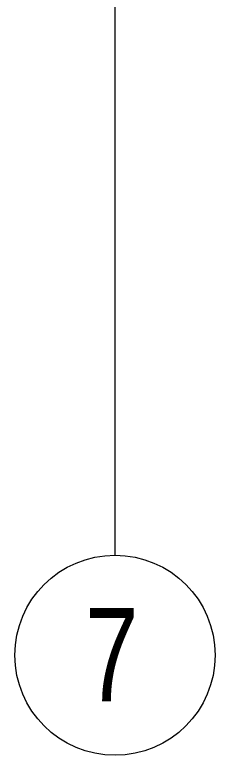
# Model space of a CAD drawing. Header units: millimetres. Extents: x -899 to 76352, y -21218 to 30068.
# Drawn here: x 3696 to 4596, y -5625 to -2293 of the extents above; entities that cross this region are included whole.
import ezdxf

# ---------------------------------------------------------------- set-up
doc = ezdxf.new("R2010")
doc.units = ezdxf.units.MM
doc.header["$LTSCALE"] = 0.9
doc.linetypes.add('Grid Line', pattern=[3.33375, 1.905, -0.47625, 0.47625, -0.47625])
doc.layers.add('E_EJES', color=8, linetype='Continuous', lineweight=9)
doc.layers.add('E_EJES-1', color=8, linetype='Grid Line', lineweight=9)
doc.styles.add('Swis721 LtCn BT', font='swisscl.ttf', dxfattribs={"height": 0.42})

# ---------------------------------------------------------------- blocks, each defined once
blk = doc.blocks.new('Grid - CNI_NOMBRE EJES-372759-PLANTA TIPO PISO 18 A PISO 23')
at = {"layer": 'E_EJES'}
blk.add_circle((0, 0), 0.003, dxfattribs=at)

msp = doc.modelspace()

# ---------------------------------------------------------------- linework, layer by layer
at = {"layer": 'E_EJES-1'}
msp.add_line((4146.2, -4725), (4146.2, 29167.6), dxfattribs=at)

# ---------------------------------------------------------------- block references
at = {"layer": 'E_EJES', "xscale": 149999.9999999996, "yscale": 149999.9999999996, "zscale": 149999.9999999996}
msp.add_blockref('Grid - CNI_NOMBRE EJES-372759-PLANTA TIPO PISO 18 A PISO 23', (4146.2, -5175), dxfattribs=at)

# ---------------------------------------------------------------- texts
at = {"layer": 'E_EJES', "insert": (4011.8, -4962.4), "char_height": 420, "width": 312.658, "attachment_point": 1, "style": 'Swis721 LtCn BT'}
msp.add_mtext('7', dxfattribs=at)

doc.saveas('drawing.dxf')
